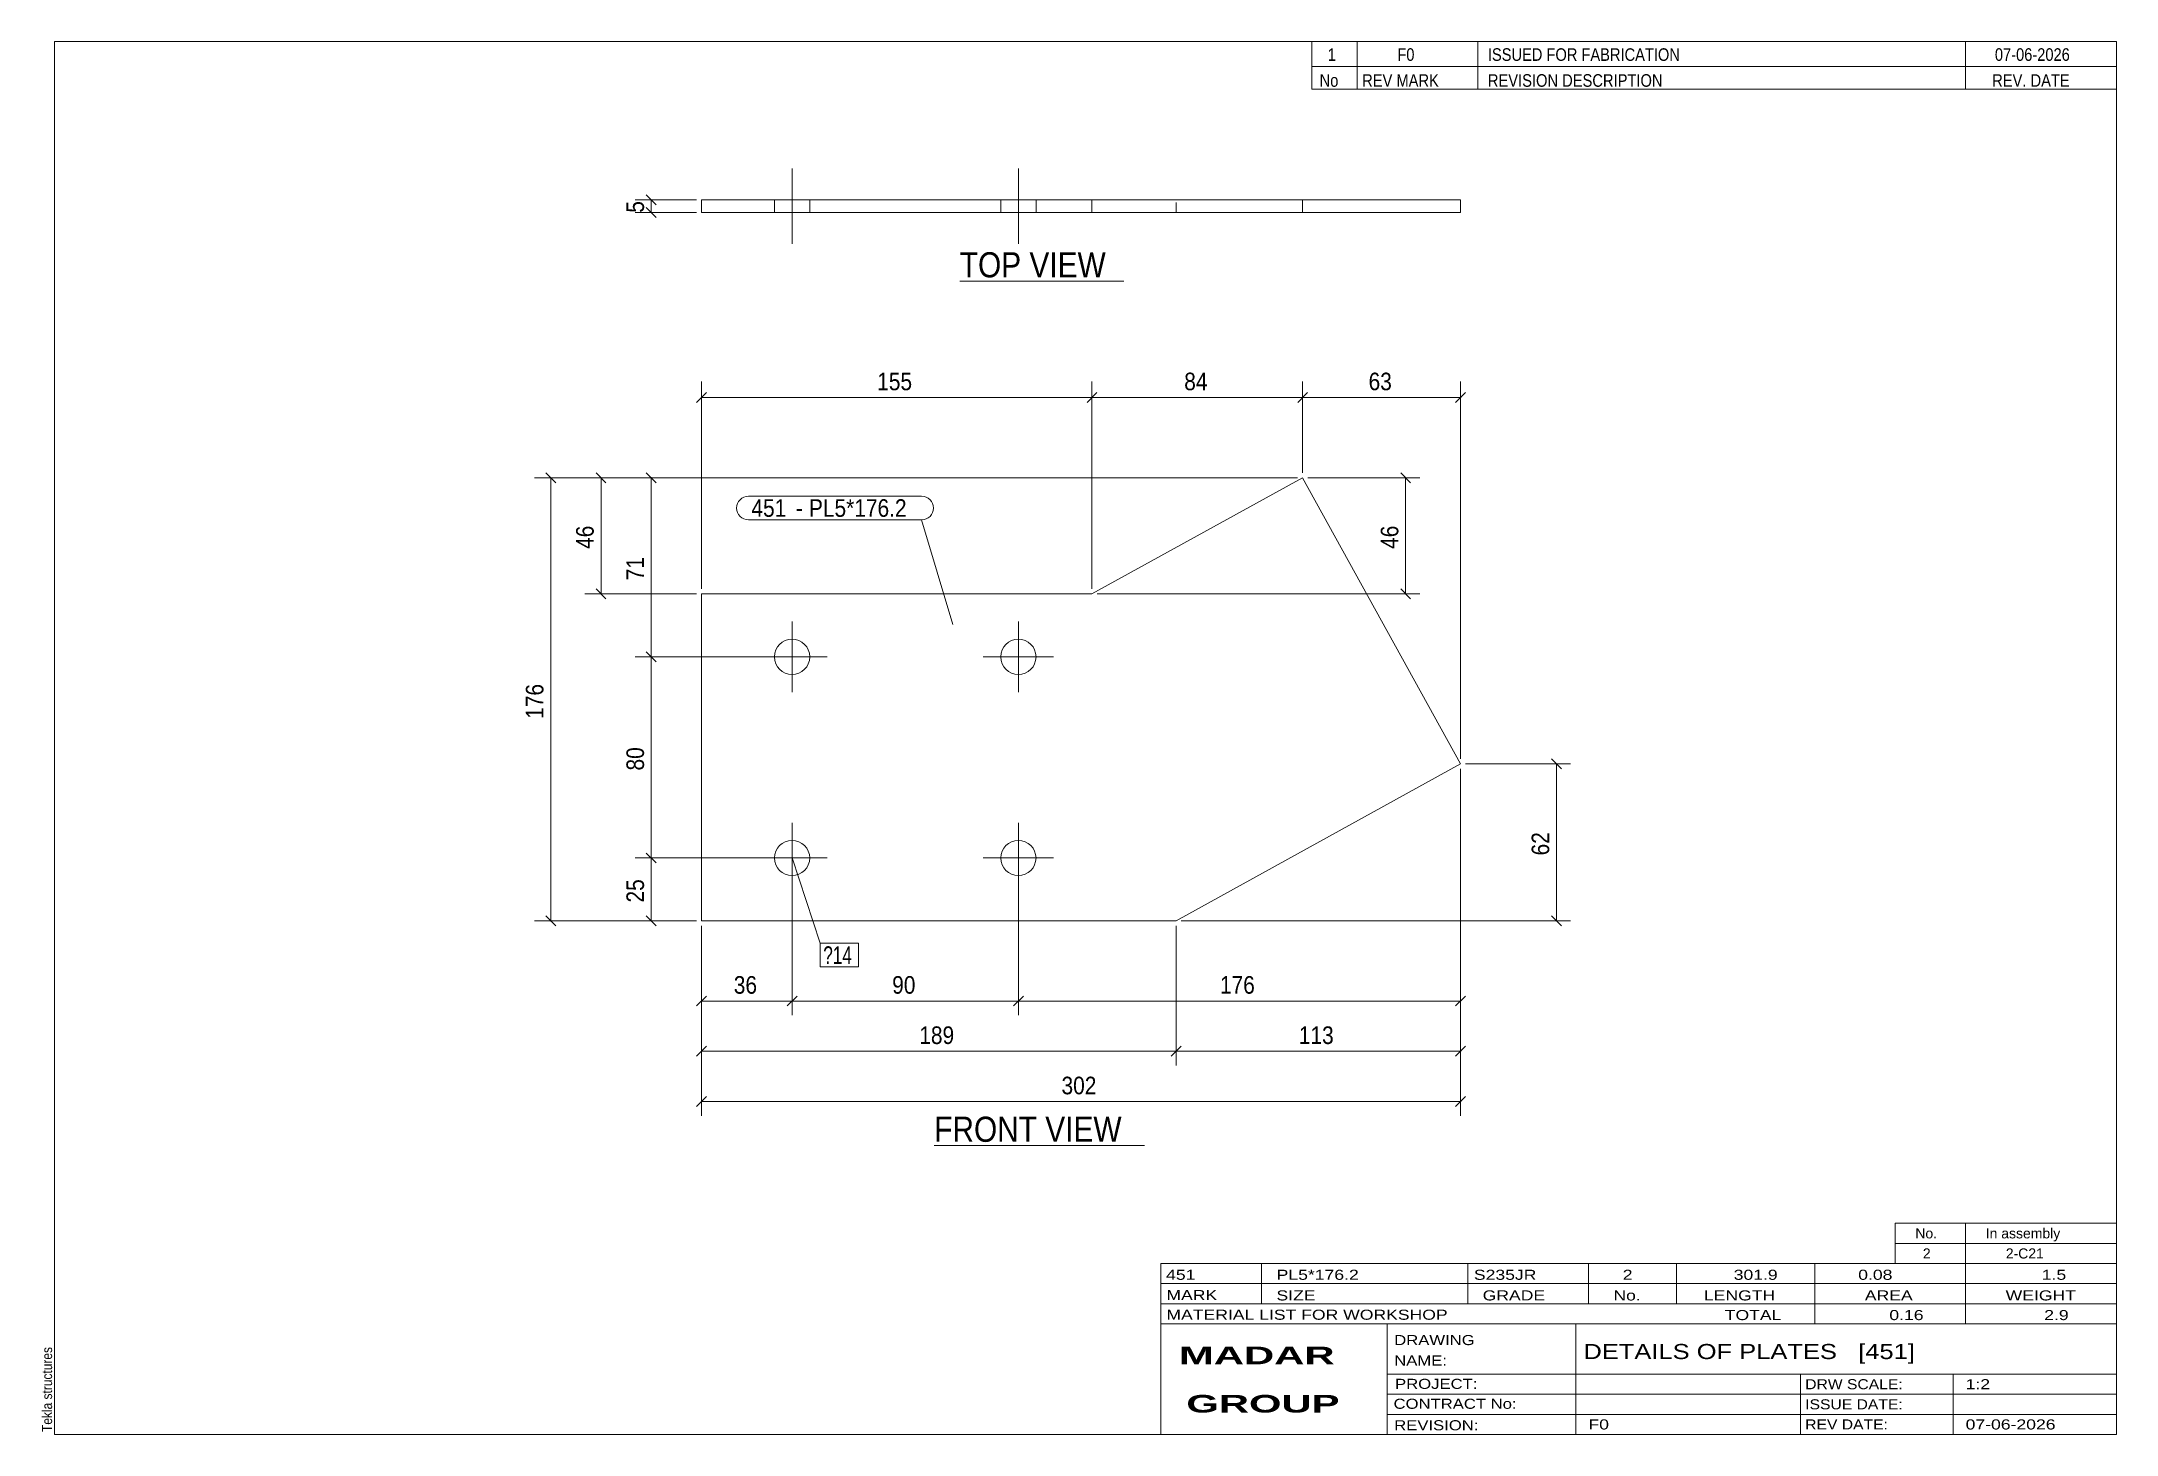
# Model space of a CAD drawing. Header units: millimetres. Extents: x 2 to 415, y 5 to 282.
import ezdxf

# ---------------------------------------------------------------- set-up
doc = ezdxf.new("R2010")
doc.units = ezdxf.units.MM
doc.linetypes.add('XKITLINE00', pattern=[0])
doc.linetypes.add('XKITLINE02', pattern=[4, 2, -2])
for name, color, linetype, lineweight in [('Bolt', 3, 'Continuous', 0), ('BoltMark', 7, 'Continuous', 0), ('Dimensions', 7, 'Continuous', 0), ('DrawingSheet', 5, 'Continuous', 0), ('OtherObjectType', 7, 'Continuous', 0), ('Part', 2, 'Continuous', 0), ('PartMark', 7, 'Continuous', 0)]:
    doc.layers.add(name, color=color, linetype=linetype, lineweight=lineweight)
doc.styles.add('ARIAL', font='ARIAL.TTF')
doc.styles.add('ARIAL_BOLD', font='ARIALBD.TTF')
doc.styles.add('ARIAL_NARROW', font='ARIALN.TTF')

# ---------------------------------------------------------------- blocks, each defined once
blk = doc.blocks.new('*A1')
at = {"layer": 'Bolt', "color": 3, "linetype": 'XKITLINE00', "lineweight": 0}
for p, q in [((151.65, 152.64), (151.65, 166.64)), ((196.65, 152.64), (196.65, 166.64)), ((144.65, 159.64), (158.65, 159.64)), ((189.65, 159.64), (203.65, 159.64)), ((151.65, 112.64), (151.65, 126.64)), ((196.65, 112.64), (196.65, 126.64)), ((144.65, 119.64), (158.65, 119.64)), ((189.65, 119.64), (203.65, 119.64))]:
    blk.add_line(p, q, dxfattribs=at)
for centre in [(151.65, 159.64), (196.65, 159.64), (151.65, 119.64), (196.65, 119.64)]:
    blk.add_circle(centre, 3.5, dxfattribs=at)
blk = doc.blocks.new('*A2')
at = {"layer": 'Part', "color": 2, "linetype": 'XKITLINE00', "lineweight": 0}
for p, q in [((211.28, 172.14), (253.17, 195.26)), ((253.17, 195.26), (284.58, 138.36)), ((133.65, 107.14), (133.65, 172.14)), ((133.65, 172.14), (211.28, 172.14)), ((284.58, 138.36), (228.02, 107.14)), ((228.02, 107.14), (133.65, 107.14))]:
    blk.add_line(p, q, dxfattribs=at)
blk = doc.blocks.new('*A3')
at = {"layer": 'Bolt', "color": 3, "linetype": 'XKITLINE00', "lineweight": 0}
for p, q in [((151.65, 241.75), (151.65, 256.75)), ((151.65, 241.75), (151.65, 256.75)), ((196.65, 241.75), (196.65, 256.75)), ((196.65, 241.75), (196.65, 256.75)), ((148.15, 250.5), (148.15, 248)), ((148.15, 250.5), (148.15, 248)), ((155.15, 250.5), (155.15, 248)), ((155.15, 250.5), (155.15, 248)), ((193.15, 250.5), (193.15, 248)), ((193.15, 250.5), (193.15, 248)), ((200.15, 250.5), (200.15, 248)), ((200.15, 250.5), (200.15, 248))]:
    blk.add_line(p, q, dxfattribs=at)
blk = doc.blocks.new('*A4')
at = {"layer": 'Part', "color": 2, "linetype": 'XKITLINE00', "lineweight": 0}
for p, q in [((133.65, 250.5), (284.58, 250.5)), ((133.65, 248), (133.65, 250.5)), ((253.17, 248), (133.65, 248)), ((211.28, 248), (211.28, 250.5)), ((253.17, 248), (253.17, 250.5)), ((284.58, 248), (253.17, 248)), ((284.58, 250.5), (284.58, 248))]:
    blk.add_line(p, q, dxfattribs=at)
at = {"layer": 'Part', "color": 7, "linetype": 'XKITLINE02', "lineweight": 0}
for p, q in [((133.65, 250.5), (133.65, 248)), ((228.02, 248), (228.02, 250.5))]:
    blk.add_line(p, q, dxfattribs=at)
blk = doc.blocks.new('*A5')
at = {"layer": 'DrawingSheet', "color": 5, "linetype": 'XKITLINE00', "lineweight": 0}
for p, q in [((415, 282), (5, 282)), ((5, 282), (5, 5)), ((415, 5), (415, 282)), ((5, 5), (415, 5))]:
    blk.add_line(p, q, dxfattribs=at)
at = {"layer": 'DrawingSheet', "color": 5, "style": 'ARIAL', "width": 0.85}
blk.add_text('Tekla structures', height=2, rotation=90, dxfattribs=at).set_placement((4.5, 5.5))
blk = doc.blocks.new('*A6')
at = {"layer": 'OtherObjectType', "color": 7, "linetype": 'XKITLINE00', "lineweight": 0}
for p, q in [((371, 47), (415, 47)), ((371, 43), (371, 47)), ((385, 43), (385, 47)), ((415, 43), (415, 47)), ((371, 43), (415, 43)), ((371, 39), (371, 43)), ((385, 39), (385, 43)), ((415, 39), (415, 43)), ((371, 39), (415, 39))]:
    blk.add_line(p, q, dxfattribs=at)
at = {"layer": 'OtherObjectType', "color": 7, "style": 'ARIAL_NARROW', "width": 1.211571}
for s, p in [('No.', (375, 44)), ('In assembly', (389, 44)), ('2', (376.5, 40)), ('2-C21', (392.99, 40))]:
    blk.add_text(s, height=2, dxfattribs=at).set_placement(p)
blk = doc.blocks.new('*A7')
at = {"layer": 'OtherObjectType', "color": 7, "linetype": 'XKITLINE00', "lineweight": 0}
for p, q in [((255, 282), (415, 282)), ((415, 282), (255, 282)), ((255, 282), (255, 277)), ((264, 282), (264, 277)), ((288, 282), (288, 277)), ((385, 282), (385, 277)), ((415, 282), (415, 277)), ((255, 277), (415, 277)), ((255, 277), (255, 272.5)), ((255, 277), (415, 277)), ((264, 277), (264, 272.5)), ((288, 277), (288, 272.5)), ((385, 277), (385, 272.5)), ((415, 277), (415, 272.5)), ((415, 272.5), (255, 272.5))]:
    blk.add_line(p, q, dxfattribs=at)
at = {"layer": 'OtherObjectType', "color": 7, "style": 'ARIAL_NARROW'}
for s, width, p in [('1', 1.017001, (258.16, 278.15)), ('F0', 1.017001, (272, 278.15)), ('ISSUED FOR FABRICATION', 1.017001, (290, 278.15)), ('07-06-2026', 1.017001, (390.82, 278.15)), ('No', 1.02, (256.54, 273)), ('REV MARK', 1.02, (265, 273)), ('REVISION DESCRIPTION', 1.02, (290, 273)), ('REV. DATE', 1.02, (390.28, 273))]:
    blk.add_text(s, height=2.5, dxfattribs=dict(at, width=width)).set_placement(p)
blk = doc.blocks.new('*A8')
at = {"layer": 'OtherObjectType', "color": 7, "linetype": 'XKITLINE00', "lineweight": 0}
for p, q in [((225, 39), (415, 39)), ((225, 39), (225, 35)), ((225, 39), (415, 39)), ((245, 35), (245, 39)), ((286, 35), (286, 39)), ((310, 35), (310, 39)), ((327.5, 35), (327.5, 39)), ((355, 35), (355, 39)), ((385, 35), (385, 39)), ((415, 35), (415, 39)), ((225, 35), (415, 35)), ((225, 35), (225, 5)), ((225, 35), (415, 35)), ((245, 31), (245, 35)), ((286, 31), (286, 35)), ((310, 31), (310, 35)), ((327.5, 31), (327.5, 35)), ((355, 31), (355, 35)), ((385, 31), (385, 35)), ((415, 31), (415, 35)), ((225, 31), (415, 31)), ((355, 27), (355, 31)), ((385, 27), (385, 31)), ((415, 27), (415, 31)), ((225, 27), (415, 27)), ((270, 21), (270, 27)), ((307.5, 17), (307.5, 27)), ((415, 21), (415, 27)), ((270, 21), (270, 5)), ((415, 17), (415, 21)), ((270, 17), (415, 17)), ((307.5, 5), (307.5, 17)), ((352.16, 13), (352.16, 17)), ((382.5, 5), (382.5, 17)), ((415, 13), (415, 17)), ((270, 13), (415, 13)), ((352.16, 5), (352.16, 13)), ((415, 9), (415, 13)), ((270, 9), (415, 9)), ((415, 5), (415, 9)), ((225, 5), (415, 5)), ((262.5, 5), (415, 5))]:
    blk.add_line(p, q, dxfattribs=at)
at = {"layer": 'OtherObjectType', "color": 7, "style": 'ARIAL_NARROW'}
for s, height, width, p in [('451', 2, 1.525501, (226.01, 35.76)), ('PL5*176.2', 2, 1.525501, (248, 35.76)), ('S235JR', 2, 1.525501, (287.22, 35.76)), ('2', 2, 1.525501, (316.82, 35.76)), ('301.9', 2, 1.525501, (338.88, 35.76)), ('0.08', 2, 1.525501, (363.64, 35.76)), ('1.5', 2, 1.525501, (400.14, 35.76)), ('MARK', 2, 1.525501, (226.08, 31.73)), ('SIZE', 2, 1.525501, (247.96, 31.66)), ('GRADE', 2, 1.525501, (288.96, 31.66)), ('No.', 2, 1.525501, (314.96, 31.66)), ('LENGTH', 2, 1.525501, (332.96, 31.66)), ('AREA', 2, 1.525501, (364.96, 31.66)), ('WEIGHT', 2, 1.525501, (392.96, 31.66)), ('MATERIAL LIST FOR WORKSHOP', 2, 1.525501, (226.08, 27.82)), ('TOTAL', 2, 1.525501, (337.1, 27.75)), ('0.16', 2, 1.525501, (369.83, 27.75)), ('2.9', 2, 1.525501, (400.63, 27.75)), ('DRAWING', 2, 1.445, (271.38, 22.78)), ('NAME:', 2, 1.445, (271.38, 18.72)), ('DETAILS OF PLATES   [451]', 3, 1.474651, (309, 20)), ('PROJECT:', 2, 1.445, (271.55, 14.07)), ('DRW SCALE:', 2, 1.36, (353.1, 14)), ('1:2', 2, 1.525501, (385, 14)), ('CONTRACT No:', 2, 1.445, (271.25, 10.11)), ('ISSUE DATE:', 2, 1.36, (353.1, 10)), ('REVISION:', 2, 1.445, (271.38, 5.84)), ('F0', 2, 1.525501, (310, 6)), ('REV DATE:', 2, 1.36, (353.1, 6)), ('07-06-2026', 2, 1.525501, (385, 6))]:
    blk.add_text(s, height=height, dxfattribs=dict(at, width=width)).set_placement(p)
at = {"layer": 'OtherObjectType', "color": 1, "style": 'ARIAL_BOLD', "width": 1.7}
for s, p in [('MADAR ', (228.58, 18.97)), ('GROUP', (230.03, 9.37))]:
    blk.add_text(s, height=3.5, dxfattribs=at).set_placement(p)
blk = doc.blocks.new('*A9')
at = {"layer": 'Dimensions', "color": 7, "linetype": 'XKITLINE00', "lineweight": 0}
for p, q in [((252.17, 195.26), (100.45, 195.26)), ((102.66, 196.25), (104.64, 194.27)), ((103.65, 107.14), (103.65, 195.26)), ((102.66, 108.13), (104.64, 106.15)), ((132.65, 107.14), (100.45, 107.14))]:
    blk.add_line(p, q, dxfattribs=at)
at = {"layer": 'Dimensions', "color": 3}
for p in [(103.65, 195.26), (103.65, 107.14)]:
    blk.add_point(p, dxfattribs=at)
at = {"layer": 'Dimensions', "color": 3, "style": 'ARIAL', "width": 0.85}
blk.add_text('176', height=3.5, rotation=90.0002, dxfattribs=at).set_placement((102.2, 147.31))
blk = doc.blocks.new('*A10')
at = {"layer": 'Dimensions', "color": 7, "linetype": 'XKITLINE00', "lineweight": 0}
for p, q in [((252.17, 195.26), (110.45, 195.26)), ((112.66, 196.25), (114.64, 194.27)), ((113.65, 172.14), (113.65, 195.26)), ((132.65, 172.14), (110.45, 172.14)), ((112.66, 173.13), (114.64, 171.15))]:
    blk.add_line(p, q, dxfattribs=at)
at = {"layer": 'Dimensions', "color": 3}
for p in [(113.65, 195.26), (113.65, 172.14)]:
    blk.add_point(p, dxfattribs=at)
at = {"layer": 'Dimensions', "color": 3, "style": 'ARIAL', "width": 0.85}
blk.add_text('46', height=3.5, rotation=90.0002, dxfattribs=at).set_placement((112.2, 181.1))
blk = doc.blocks.new('*A11')
at = {"layer": 'Dimensions', "color": 7, "linetype": 'XKITLINE00', "lineweight": 0}
for p, q in [((122.66, 120.63), (124.64, 118.65)), ((150.65, 119.64), (120.45, 119.64)), ((123.65, 107.14), (123.65, 119.64)), ((122.66, 108.13), (124.64, 106.15)), ((132.65, 107.14), (120.45, 107.14))]:
    blk.add_line(p, q, dxfattribs=at)
at = {"layer": 'Dimensions', "color": 3}
for p in [(123.65, 119.64), (123.65, 107.14)]:
    blk.add_point(p, dxfattribs=at)
at = {"layer": 'Dimensions', "color": 3, "style": 'ARIAL', "width": 0.85}
blk.add_text('25', height=3.5, rotation=90.0002, dxfattribs=at).set_placement((122.2, 110.79))
blk = doc.blocks.new('*A12')
at = {"layer": 'Dimensions', "color": 7, "linetype": 'XKITLINE00', "lineweight": 0}
for p, q in [((150.65, 159.64), (120.45, 159.64)), ((122.66, 160.63), (124.64, 158.65)), ((123.65, 119.64), (123.65, 159.64)), ((122.66, 120.63), (124.64, 118.65)), ((150.65, 119.64), (120.45, 119.64))]:
    blk.add_line(p, q, dxfattribs=at)
at = {"layer": 'Dimensions', "color": 3}
for p in [(123.65, 159.64), (123.65, 119.64)]:
    blk.add_point(p, dxfattribs=at)
at = {"layer": 'Dimensions', "color": 3, "style": 'ARIAL', "width": 0.85}
blk.add_text('80', height=3.5, rotation=90.0002, dxfattribs=at).set_placement((122.2, 137.04))
blk = doc.blocks.new('*A13')
at = {"layer": 'Dimensions', "color": 7, "linetype": 'XKITLINE00', "lineweight": 0}
for p, q in [((252.17, 195.26), (120.45, 195.26)), ((122.66, 196.25), (124.64, 194.27)), ((123.65, 159.64), (123.65, 195.26)), ((150.65, 159.64), (120.45, 159.64)), ((122.66, 160.63), (124.64, 158.65))]:
    blk.add_line(p, q, dxfattribs=at)
at = {"layer": 'Dimensions', "color": 3}
for p in [(123.65, 195.26), (123.65, 159.64)]:
    blk.add_point(p, dxfattribs=at)
at = {"layer": 'Dimensions', "color": 3, "style": 'ARIAL', "width": 0.85}
blk.add_text('71', height=3.5, rotation=90.0002, dxfattribs=at).set_placement((122.2, 174.85))
blk = doc.blocks.new('*A14')
at = {"layer": 'Dimensions', "color": 7, "linetype": 'XKITLINE00', "lineweight": 0}
for p, q in [((285.58, 138.36), (306.45, 138.36)), ((302.66, 139.35), (304.64, 137.37)), ((303.65, 107.14), (303.65, 138.36)), ((302.66, 108.13), (304.64, 106.15)), ((229.02, 107.14), (306.45, 107.14))]:
    blk.add_line(p, q, dxfattribs=at)
at = {"layer": 'Dimensions', "color": 3}
for p in [(303.65, 138.36), (303.65, 107.14)]:
    blk.add_point(p, dxfattribs=at)
at = {"layer": 'Dimensions', "color": 3, "style": 'ARIAL', "width": 0.85}
blk.add_text('62', height=3.5, rotation=90.0002, dxfattribs=at).set_placement((302.2, 120.15))
blk = doc.blocks.new('*A15')
at = {"layer": 'Dimensions', "color": 7, "linetype": 'XKITLINE00', "lineweight": 0}
for p, q in [((254.17, 195.26), (276.45, 195.26)), ((272.66, 196.25), (274.64, 194.27)), ((273.65, 172.14), (273.65, 195.26)), ((212.28, 172.14), (276.45, 172.14)), ((272.66, 173.13), (274.64, 171.15))]:
    blk.add_line(p, q, dxfattribs=at)
at = {"layer": 'Dimensions', "color": 3}
for p in [(273.65, 195.26), (273.65, 172.14)]:
    blk.add_point(p, dxfattribs=at)
at = {"layer": 'Dimensions', "color": 3, "style": 'ARIAL', "width": 0.85}
blk.add_text('46', height=3.5, rotation=90.0002, dxfattribs=at).set_placement((272.2, 181.1))
blk = doc.blocks.new('*A16')
at = {"layer": 'Dimensions', "color": 7, "linetype": 'XKITLINE00', "lineweight": 0}
for p, q in [((284.58, 137.36), (284.58, 68.4)), ((133.65, 106.14), (133.65, 68.4)), ((134.64, 72.19), (132.66, 70.21)), ((133.65, 71.2), (284.58, 71.2)), ((285.57, 72.19), (283.59, 70.21))]:
    blk.add_line(p, q, dxfattribs=at)
at = {"layer": 'Dimensions', "color": 3}
for p in [(133.65, 71.2), (284.58, 71.2)]:
    blk.add_point(p, dxfattribs=at)
at = {"layer": 'Dimensions', "color": 3, "style": 'ARIAL', "width": 0.85}
blk.add_text('302', height=3.5, dxfattribs=at).set_placement((205.22, 72.65))
blk = doc.blocks.new('*A17')
at = {"layer": 'Dimensions', "color": 7, "linetype": 'XKITLINE00', "lineweight": 0}
for p, q in [((133.65, 106.14), (133.65, 78.4)), ((228.02, 106.14), (228.02, 78.4)), ((134.64, 82.19), (132.66, 80.21)), ((133.65, 81.2), (228.02, 81.2)), ((229.01, 82.19), (227.03, 80.21))]:
    blk.add_line(p, q, dxfattribs=at)
at = {"layer": 'Dimensions', "color": 3}
for p in [(133.65, 81.2), (228.02, 81.2)]:
    blk.add_point(p, dxfattribs=at)
at = {"layer": 'Dimensions', "color": 3, "style": 'ARIAL', "width": 0.85}
blk.add_text('189', height=3.5, dxfattribs=at).set_placement((176.94, 82.65))
blk = doc.blocks.new('*A18')
at = {"layer": 'Dimensions', "color": 7, "linetype": 'XKITLINE00', "lineweight": 0}
for p, q in [((284.58, 137.36), (284.58, 78.4)), ((228.02, 106.14), (228.02, 78.4)), ((229.01, 82.19), (227.03, 80.21)), ((228.02, 81.2), (284.58, 81.2)), ((285.57, 82.19), (283.59, 80.21))]:
    blk.add_line(p, q, dxfattribs=at)
at = {"layer": 'Dimensions', "color": 3}
for p in [(228.02, 81.2), (284.58, 81.2)]:
    blk.add_point(p, dxfattribs=at)
at = {"layer": 'Dimensions', "color": 3, "style": 'ARIAL', "width": 0.85}
blk.add_text('113', height=3.5, dxfattribs=at).set_placement((252.41, 82.65))
blk = doc.blocks.new('*A19')
at = {"layer": 'Dimensions', "color": 7, "linetype": 'XKITLINE00', "lineweight": 0}
for p, q in [((151.65, 118.64), (151.65, 88.4)), ((133.65, 106.14), (133.65, 88.4)), ((134.64, 92.19), (132.66, 90.21)), ((133.65, 91.2), (151.65, 91.2)), ((152.64, 92.19), (150.66, 90.21))]:
    blk.add_line(p, q, dxfattribs=at)
at = {"layer": 'Dimensions', "color": 3}
for p in [(133.65, 91.2), (151.65, 91.2)]:
    blk.add_point(p, dxfattribs=at)
at = {"layer": 'Dimensions', "color": 3, "style": 'ARIAL', "width": 0.85}
blk.add_text('36', height=3.5, dxfattribs=at).set_placement((140.05, 92.65))
blk = doc.blocks.new('*A20')
at = {"layer": 'Dimensions', "color": 7, "linetype": 'XKITLINE00', "lineweight": 0}
for p, q in [((151.65, 118.64), (151.65, 88.4)), ((196.65, 118.64), (196.65, 88.4)), ((152.64, 92.19), (150.66, 90.21)), ((151.65, 91.2), (196.65, 91.2)), ((197.64, 92.19), (195.66, 90.21))]:
    blk.add_line(p, q, dxfattribs=at)
at = {"layer": 'Dimensions', "color": 3}
for p in [(151.65, 91.2), (196.65, 91.2)]:
    blk.add_point(p, dxfattribs=at)
at = {"layer": 'Dimensions', "color": 3, "style": 'ARIAL', "width": 0.85}
blk.add_text('90', height=3.5, dxfattribs=at).set_placement((171.55, 92.65))
blk = doc.blocks.new('*A21')
at = {"layer": 'Dimensions', "color": 7, "linetype": 'XKITLINE00', "lineweight": 0}
for p, q in [((284.58, 137.36), (284.58, 88.4)), ((196.65, 118.64), (196.65, 88.4)), ((197.64, 92.19), (195.66, 90.21)), ((196.65, 91.2), (284.58, 91.2)), ((285.57, 92.19), (283.59, 90.21))]:
    blk.add_line(p, q, dxfattribs=at)
at = {"layer": 'Dimensions', "color": 3}
for p in [(196.65, 91.2), (284.58, 91.2)]:
    blk.add_point(p, dxfattribs=at)
at = {"layer": 'Dimensions', "color": 3, "style": 'ARIAL', "width": 0.85}
blk.add_text('176', height=3.5, dxfattribs=at).set_placement((236.72, 92.65))
blk = doc.blocks.new('*A22')
at = {"layer": 'Dimensions', "color": 7, "linetype": 'XKITLINE00', "lineweight": 0}
for p, q in [((134.64, 212.19), (132.66, 210.21)), ((133.65, 173.14), (133.65, 214.4)), ((133.65, 211.2), (211.28, 211.2)), ((212.27, 212.19), (210.29, 210.21)), ((211.28, 173.14), (211.28, 214.4))]:
    blk.add_line(p, q, dxfattribs=at)
at = {"layer": 'Dimensions', "color": 3}
for p in [(133.65, 211.2), (211.28, 211.2)]:
    blk.add_point(p, dxfattribs=at)
at = {"layer": 'Dimensions', "color": 3, "style": 'ARIAL', "width": 0.85}
blk.add_text('155', height=3.5, dxfattribs=at).set_placement((168.57, 212.65))
blk = doc.blocks.new('*A23')
at = {"layer": 'Dimensions', "color": 7, "linetype": 'XKITLINE00', "lineweight": 0}
for p, q in [((212.27, 212.19), (210.29, 210.21)), ((211.28, 173.14), (211.28, 214.4)), ((211.28, 211.2), (253.17, 211.2)), ((254.16, 212.19), (252.18, 210.21)), ((253.17, 196.26), (253.17, 214.4))]:
    blk.add_line(p, q, dxfattribs=at)
at = {"layer": 'Dimensions', "color": 3}
for p in [(211.28, 211.2), (253.17, 211.2)]:
    blk.add_point(p, dxfattribs=at)
at = {"layer": 'Dimensions', "color": 3, "style": 'ARIAL', "width": 0.85}
blk.add_text('84', height=3.5, dxfattribs=at).set_placement((229.62, 212.65))
blk = doc.blocks.new('*A24')
at = {"layer": 'Dimensions', "color": 7, "linetype": 'XKITLINE00', "lineweight": 0}
for p, q in [((254.16, 212.19), (252.18, 210.21)), ((253.17, 196.26), (253.17, 214.4)), ((253.17, 211.2), (284.58, 211.2)), ((285.57, 212.19), (283.59, 210.21)), ((284.58, 139.36), (284.58, 214.4))]:
    blk.add_line(p, q, dxfattribs=at)
at = {"layer": 'Dimensions', "color": 3}
for p in [(253.17, 211.2), (284.58, 211.2)]:
    blk.add_point(p, dxfattribs=at)
at = {"layer": 'Dimensions', "color": 3, "style": 'ARIAL', "width": 0.85}
blk.add_text('63', height=3.5, dxfattribs=at).set_placement((266.28, 212.65))
blk = doc.blocks.new('*A25')
at = {"layer": 'BoltMark', "color": 7, "linetype": 'XKITLINE00', "lineweight": 0}
for p, q in [((151.65, 119.64), (157.25, 102.67)), ((157.25, 102.67), (164.83, 102.67)), ((157.25, 97.97), (157.25, 102.67)), ((164.83, 97.97), (164.83, 102.67)), ((157.25, 97.97), (164.83, 97.97))]:
    blk.add_line(p, q, dxfattribs=at)
at = {"layer": 'BoltMark', "color": 3, "style": 'ARIAL_NARROW', "width": 0.85}
blk.add_text('?14', height=3.5, dxfattribs=at).set_placement((157.85, 98.57))
blk = doc.blocks.new('*A26')
at = {"layer": 'PartMark', "color": 7, "linetype": 'XKITLINE00', "lineweight": 0}
for p, q in [((142.96, 191.58), (177.41, 191.58)), ((142.96, 186.88), (177.41, 186.88)), ((183.62, 166.05), (177.41, 186.88))]:
    blk.add_line(p, q, dxfattribs=at)
for centre, start, end in [((142.96, 189.23), 90, 270), ((177.41, 189.23), 270, 90)]:
    blk.add_arc(centre, 2.35, start, end, dxfattribs=at)
at = {"layer": 'PartMark', "color": 1, "style": 'ARIAL', "width": 0.85}
blk.add_text('451', height=3.5, dxfattribs=at).set_placement((143.56, 187.48))
at = {"layer": 'PartMark', "color": 3, "style": 'ARIAL', "width": 0.85}
for s, p in [('PL5*176.2', (155, 187.48)), ('-', (152.4, 187.48))]:
    blk.add_text(s, height=3.5, dxfattribs=at).set_placement(p)
blk = doc.blocks.new('*A27')
at = {"layer": 'OtherObjectType', "color": 7, "linetype": 'XKITLINE00', "lineweight": 0}
blk.add_line((179.9, 62.45), (221.75, 62.45), dxfattribs=at)
at = {"layer": 'OtherObjectType', "color": 3, "style": 'ARIAL', "width": 0.85}
blk.add_text('FRONT VIEW', height=5, dxfattribs=at).set_placement((179.9, 63.2))
blk = doc.blocks.new('*A28')
at = {"layer": 'Dimensions', "color": 7, "linetype": 'XKITLINE00', "lineweight": 0}
for p, q in [((132.65, 250.5), (120.45, 250.5)), ((132.65, 248), (120.45, 248)), ((122.66, 251.49), (124.64, 249.51)), ((122.66, 248.99), (124.64, 247.01)), ((123.65, 248), (123.65, 250.5))]:
    blk.add_line(p, q, dxfattribs=at)
at = {"layer": 'Dimensions', "color": 3}
for p in [(123.65, 250.5), (123.65, 248)]:
    blk.add_point(p, dxfattribs=at)
at = {"layer": 'Dimensions', "color": 3, "style": 'ARIAL', "width": 0.85}
blk.add_text('5', height=3.5, rotation=90.0002, dxfattribs=at).set_placement((122.2, 247.95))
blk = doc.blocks.new('*A29')
at = {"layer": 'OtherObjectType', "color": 7, "linetype": 'XKITLINE00', "lineweight": 0}
blk.add_line((184.99, 234.35), (217.59, 234.35), dxfattribs=at)
at = {"layer": 'OtherObjectType', "color": 3, "style": 'ARIAL', "width": 0.85}
blk.add_text('TOP VIEW', height=5, dxfattribs=at).set_placement((184.99, 235.1))

msp = doc.modelspace()

# ---------------------------------------------------------------- block references
at = {"lineweight": 0}
for name in ['*A5', '*A7', '*A3', '*A28', '*A4', '*A29', '*A22', '*A23', '*A24', '*A9', '*A10', '*A13', '*A2', '*A15', '*A26', '*A1', '*A12', '*A16', '*A21', '*A18', '*A14', '*A11', '*A19', '*A20', '*A25', '*A17', '*A27', '*A6', '*A8']:
    msp.add_blockref(name, (0, 0), dxfattribs=at)

doc.saveas('drawing.dxf')
